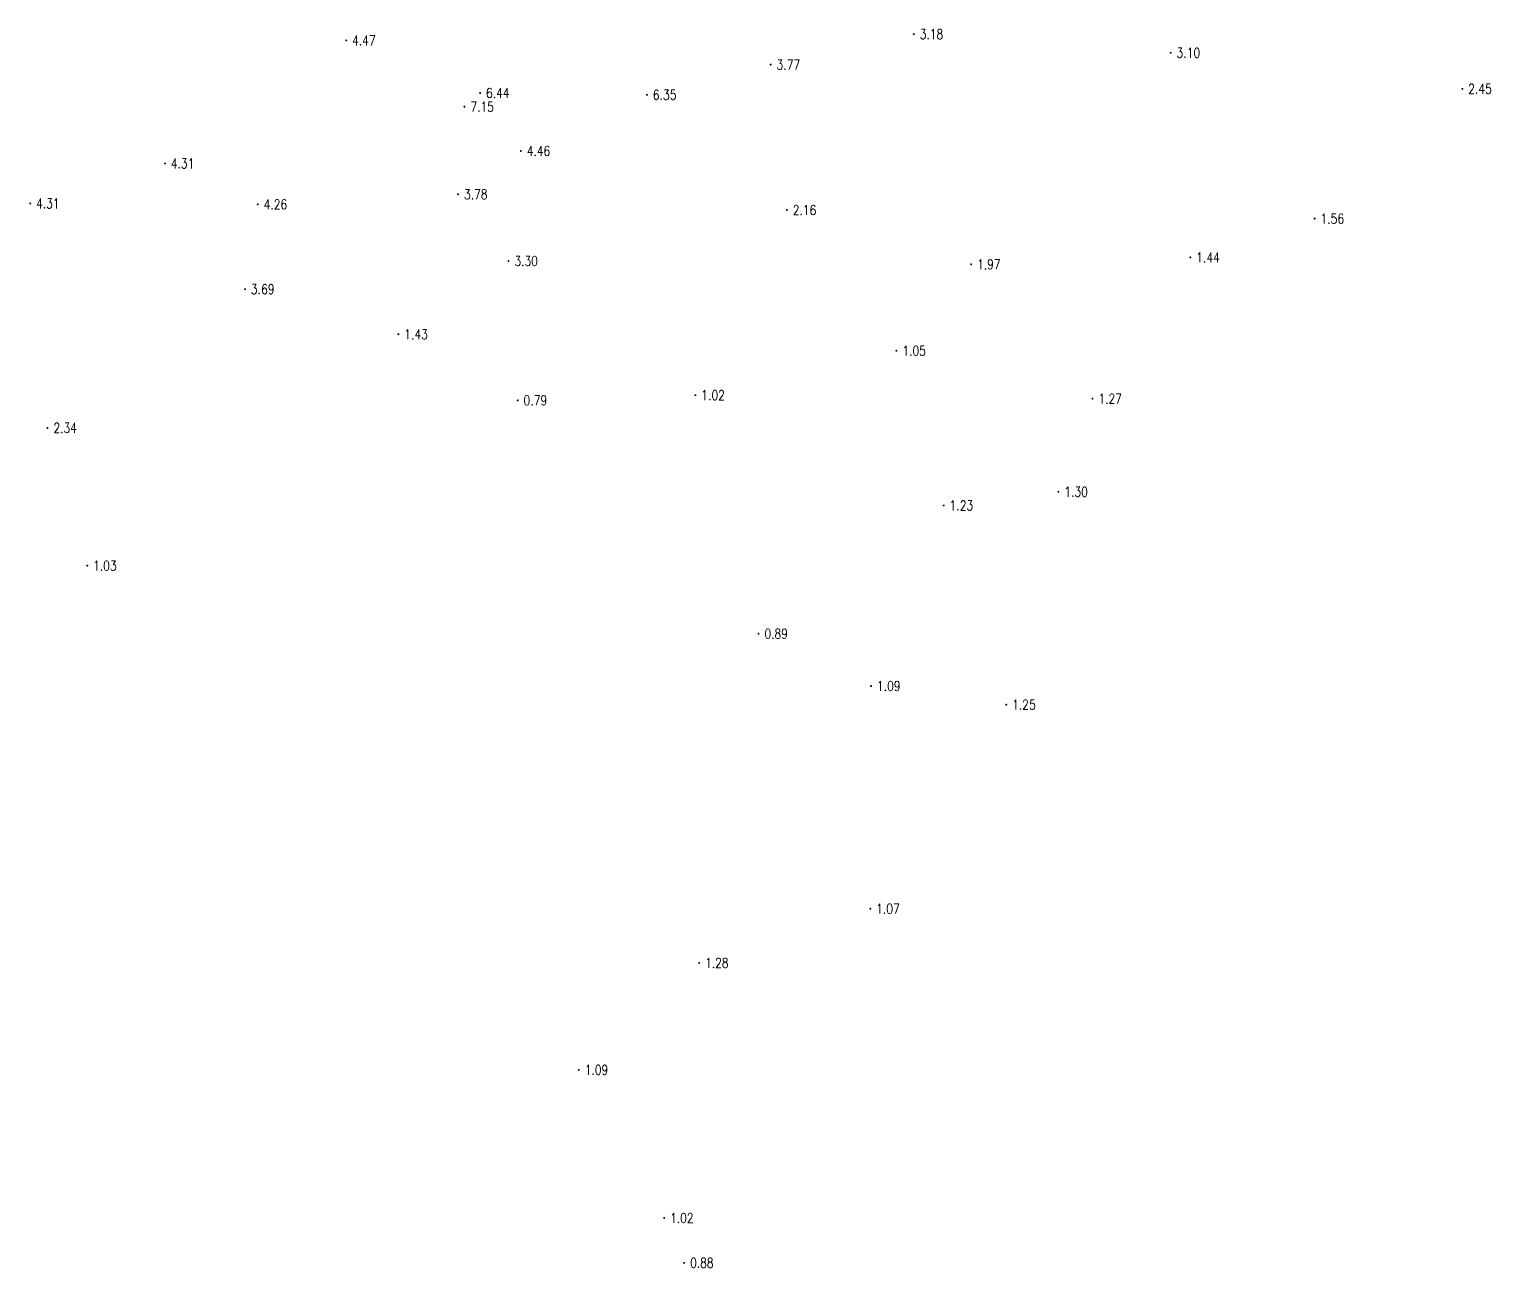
# Model space of a CAD drawing. Extents: x 476861 to 479475, y 2367369 to 2370541.
# Drawn here: x 478361.7 to 478510.5, y 2367444.9 to 2367571 of the extents above; entities that cross this region are included whole.
import ezdxf
from ezdxf.enums import TextEntityAlignment as Align

# ---------------------------------------------------------------- set-up
doc = ezdxf.new("R2010")
doc.units = 0
doc.header["$LTSCALE"] = 0.5
doc.layers.get('0').update_dxf_attribs({"linetype": 'CONTINUOUS'})
doc.layers.add('GCD', color=1, linetype='CONTINUOUS')
doc.styles.add('HZ', font='rs.shx', dxfattribs={"width": 0.8, "bigfont": 'hztxt.shx'})

# ---------------------------------------------------------------- blocks, each defined once
blk = doc.blocks.new('GC200')
at = {"linetype": 'Continuous', "const_width": 0.2, "flags": 128}
blk.add_lwpolyline([(-0.1, 0, 1), (0.1, 0, 1)], format="xyb", close=True, dxfattribs=at)

msp = doc.modelspace()

# ---------------------------------------------------------------- block references
at = {"layer": 'GCD', "linetype": 'Continuous'}
ref = msp.add_blockref('GC200', (478451.746, 2367570.461, 3.175), dxfattribs=dict(at, xscale=0.5, yscale=0.5, zscale=0.5))
ref.add_attrib('height', '3.18', dxfattribs={"linetype": 'Continuous', "height": 1, "style": 'HZ', "width": 0.8}).set_placement((478452.346, 2367570.461, 3.175), align=Align.MIDDLE_LEFT)
ref = msp.add_blockref('GC200', (478393.969, 2367569.817, 4.47), dxfattribs=dict(at, xscale=0.5, yscale=0.5, zscale=0.5))
ref.add_attrib('height', '4.47', dxfattribs={"linetype": 'Continuous', "height": 1, "style": 'HZ', "width": 0.8}).set_placement((478394.569, 2367569.817, 4.47), align=Align.MIDDLE_LEFT)
ref = msp.add_blockref('GC200', (478477.891, 2367568.56, 3.1), dxfattribs=dict(at, xscale=0.5, yscale=0.5, zscale=0.5))
ref.add_attrib('height', '3.10', dxfattribs={"linetype": 'Continuous', "height": 1, "style": 'HZ', "width": 0.8}).set_placement((478478.491, 2367568.56, 3.1), align=Align.MIDDLE_LEFT)
ref = msp.add_blockref('GC200', (478437.175, 2367567.361, 3.767), dxfattribs=dict(at, xscale=0.5, yscale=0.5, zscale=0.5))
ref.add_attrib('height', '3.77', dxfattribs={"linetype": 'Continuous', "height": 1, "style": 'HZ', "width": 0.8}).set_placement((478437.775, 2367567.361, 3.767), align=Align.MIDDLE_LEFT)
ref = msp.add_blockref('GC200', (478407.597, 2367564.473, 6.438), dxfattribs=dict(at, xscale=0.5, yscale=0.5, zscale=0.5))
ref.add_attrib('height', '6.44', dxfattribs={"linetype": 'Continuous', "height": 1, "style": 'HZ', "width": 0.8}).set_placement((478408.197, 2367564.473, 6.438), align=Align.MIDDLE_LEFT)
ref = msp.add_blockref('GC200', (478507.58, 2367564.89, 2.447), dxfattribs=dict(at, xscale=0.5, yscale=0.5, zscale=0.5))
ref.add_attrib('height', '2.45', dxfattribs={"linetype": 'Continuous', "height": 1, "style": 'HZ', "width": 0.8}).set_placement((478508.18, 2367564.89, 2.447), align=Align.MIDDLE_LEFT)
ref = msp.add_blockref('GC200', (478406.006, 2367563.076, 7.149), dxfattribs=dict(at, xscale=0.5, yscale=0.5, zscale=0.5))
ref.add_attrib('height', '7.15', dxfattribs={"linetype": 'Continuous', "height": 1, "style": 'HZ', "width": 0.8}).set_placement((478406.606, 2367563.076, 7.149), align=Align.MIDDLE_LEFT)
ref = msp.add_blockref('GC200', (478424.583, 2367564.285, 6.354), dxfattribs=dict(at, xscale=0.5, yscale=0.5, zscale=0.5))
ref.add_attrib('height', '6.35', dxfattribs={"linetype": 'Continuous', "height": 1, "style": 'HZ', "width": 0.8}).set_placement((478425.183, 2367564.285, 6.354), align=Align.MIDDLE_LEFT)
ref = msp.add_blockref('GC200', (478411.746, 2367558.575, 4.458), dxfattribs=dict(at, xscale=0.5, yscale=0.5, zscale=0.5))
ref.add_attrib('height', '4.46', dxfattribs={"linetype": 'Continuous', "height": 1, "style": 'HZ', "width": 0.8}).set_placement((478412.346, 2367558.575, 4.458), align=Align.MIDDLE_LEFT)
ref = msp.add_blockref('GC200', (478375.515, 2367557.297, 4.31), dxfattribs=dict(at, xscale=0.5, yscale=0.5, zscale=0.5))
ref.add_attrib('height', '4.31', dxfattribs={"linetype": 'Continuous', "height": 1, "style": 'HZ', "width": 0.8}).set_placement((478376.115, 2367557.297, 4.31), align=Align.MIDDLE_LEFT)
ref = msp.add_blockref('GC200', (478405.355, 2367554.166, 3.783), dxfattribs=dict(at, xscale=0.5, yscale=0.5, zscale=0.5))
ref.add_attrib('height', '3.78', dxfattribs={"linetype": 'Continuous', "height": 1, "style": 'HZ', "width": 0.8}).set_placement((478405.955, 2367554.166, 3.783), align=Align.MIDDLE_LEFT)
ref = msp.add_blockref('GC200', (478361.803, 2367553.229, 4.311), dxfattribs=dict(at, xscale=0.5, yscale=0.5, zscale=0.5))
ref.add_attrib('height', '4.31', dxfattribs={"linetype": 'Continuous', "height": 1, "style": 'HZ', "width": 0.8}).set_placement((478362.403, 2367553.229, 4.311), align=Align.MIDDLE_LEFT)
ref = msp.add_blockref('GC200', (478384.964, 2367553.136, 4.261), dxfattribs=dict(at, xscale=0.5, yscale=0.5, zscale=0.5))
ref.add_attrib('height', '4.26', dxfattribs={"linetype": 'Continuous', "height": 1, "style": 'HZ', "width": 0.8}).set_placement((478385.564, 2367553.136, 4.261), align=Align.MIDDLE_LEFT)
ref = msp.add_blockref('GC200', (478438.826, 2367552.558, 2.16), dxfattribs=dict(at, xscale=0.5, yscale=0.5, zscale=0.5))
ref.add_attrib('height', '2.16', dxfattribs={"linetype": 'Continuous', "height": 1, "style": 'HZ', "width": 0.8}).set_placement((478439.426, 2367552.558, 2.16), align=Align.MIDDLE_LEFT)
ref = msp.add_blockref('GC200', (478492.546, 2367551.689, 1.558), dxfattribs=dict(at, xscale=0.5, yscale=0.5, zscale=0.5))
ref.add_attrib('height', '1.56', dxfattribs={"linetype": 'Continuous', "height": 1, "style": 'HZ', "width": 0.8}).set_placement((478493.146, 2367551.689, 1.558), align=Align.MIDDLE_LEFT)
ref = msp.add_blockref('GC200', (478410.486, 2367547.372, 3.301), dxfattribs=dict(at, xscale=0.5, yscale=0.5, zscale=0.5))
ref.add_attrib('height', '3.30', dxfattribs={"linetype": 'Continuous', "height": 1, "style": 'HZ', "width": 0.8}).set_placement((478411.086, 2367547.372, 3.301), align=Align.MIDDLE_LEFT)
ref = msp.add_blockref('GC200', (478457.585, 2367547.04, 1.97), dxfattribs=dict(at, xscale=0.5, yscale=0.5, zscale=0.5))
ref.add_attrib('height', '1.97', dxfattribs={"linetype": 'Continuous', "height": 1, "style": 'HZ', "width": 0.8}).set_placement((478458.185, 2367547.04, 1.97), align=Align.MIDDLE_LEFT)
ref = msp.add_blockref('GC200', (478479.895, 2367547.74, 1.44), dxfattribs=dict(at, xscale=0.5, yscale=0.5, zscale=0.5))
ref.add_attrib('height', '1.44', dxfattribs={"linetype": 'Continuous', "height": 1, "style": 'HZ', "width": 0.8}).set_placement((478480.495, 2367547.74, 1.44), align=Align.MIDDLE_LEFT)
ref = msp.add_blockref('GC200', (478383.668, 2367544.506, 3.688), dxfattribs=dict(at, xscale=0.5, yscale=0.5, zscale=0.5))
ref.add_attrib('height', '3.69', dxfattribs={"linetype": 'Continuous', "height": 1, "style": 'HZ', "width": 0.8}).set_placement((478384.268, 2367544.506, 3.688), align=Align.MIDDLE_LEFT)
ref = msp.add_blockref('GC200', (478399.279, 2367539.914, 1.43), dxfattribs=dict(at, xscale=0.5, yscale=0.5, zscale=0.5))
ref.add_attrib('height', '1.43', dxfattribs={"linetype": 'Continuous', "height": 1, "style": 'HZ', "width": 0.8}).set_placement((478399.879, 2367539.914, 1.43), align=Align.MIDDLE_LEFT)
ref = msp.add_blockref('GC200', (478449.977, 2367538.239, 1.05), dxfattribs=dict(at, xscale=0.5, yscale=0.5, zscale=0.5))
ref.add_attrib('height', '1.05', dxfattribs={"linetype": 'Continuous', "height": 1, "style": 'HZ', "width": 0.8}).set_placement((478450.577, 2367538.239, 1.05), align=Align.MIDDLE_LEFT)
ref = msp.add_blockref('GC200', (478411.425, 2367533.189, 0.793), dxfattribs=dict(at, xscale=0.5, yscale=0.5, zscale=0.5))
ref.add_attrib('height', '0.79', dxfattribs={"linetype": 'Continuous', "height": 1, "style": 'HZ', "width": 0.8}).set_placement((478412.025, 2367533.189, 0.793), align=Align.MIDDLE_LEFT)
ref = msp.add_blockref('GC200', (478429.51, 2367533.716, 1.021), dxfattribs=dict(at, xscale=0.5, yscale=0.5, zscale=0.5))
ref.add_attrib('height', '1.02', dxfattribs={"linetype": 'Continuous', "height": 1, "style": 'HZ', "width": 0.8}).set_placement((478430.11, 2367533.716, 1.021), align=Align.MIDDLE_LEFT)
ref = msp.add_blockref('GC200', (478469.938, 2367533.362, 1.269), dxfattribs=dict(at, xscale=0.5, yscale=0.5, zscale=0.5))
ref.add_attrib('height', '1.27', dxfattribs={"linetype": 'Continuous', "height": 1, "style": 'HZ', "width": 0.8}).set_placement((478470.538, 2367533.362, 1.269), align=Align.MIDDLE_LEFT)
ref = msp.add_blockref('GC200', (478363.558, 2367530.384, 2.34), dxfattribs=dict(at, xscale=0.5, yscale=0.5, zscale=0.5))
ref.add_attrib('height', '2.34', dxfattribs={"linetype": 'Continuous', "height": 1, "style": 'HZ', "width": 0.8}).set_placement((478364.158, 2367530.384, 2.34), align=Align.MIDDLE_LEFT)
ref = msp.add_blockref('GC200', (478466.466, 2367523.882, 1.3), dxfattribs=dict(at, xscale=0.5, yscale=0.5, zscale=0.5))
ref.add_attrib('height', '1.30', dxfattribs={"linetype": 'Continuous', "height": 1, "style": 'HZ', "width": 0.8}).set_placement((478467.066, 2367523.882, 1.3), align=Align.MIDDLE_LEFT)
ref = msp.add_blockref('GC200', (478454.786, 2367522.49, 1.23), dxfattribs=dict(at, xscale=0.5, yscale=0.5, zscale=0.5))
ref.add_attrib('height', '1.23', dxfattribs={"linetype": 'Continuous', "height": 1, "style": 'HZ', "width": 0.8}).set_placement((478455.386, 2367522.49, 1.23), align=Align.MIDDLE_LEFT)
ref = msp.add_blockref('GC200', (478367.605, 2367516.363, 1.025), dxfattribs=dict(at, xscale=0.5, yscale=0.5, zscale=0.5))
ref.add_attrib('height', '1.03', dxfattribs={"linetype": 'Continuous', "height": 1, "style": 'HZ', "width": 0.8}).set_placement((478368.205, 2367516.363, 1.025), align=Align.MIDDLE_LEFT)
ref = msp.add_blockref('GC200', (478435.938, 2367509.443, 0.889), dxfattribs=dict(at, xscale=0.5, yscale=0.5, zscale=0.5))
ref.add_attrib('height', '0.89', dxfattribs={"linetype": 'Continuous', "height": 1, "style": 'HZ', "width": 0.8}).set_placement((478436.538, 2367509.443, 0.889), align=Align.MIDDLE_LEFT)
ref = msp.add_blockref('GC200', (478447.391, 2367504.114, 1.09), dxfattribs=dict(at, xscale=0.5, yscale=0.5, zscale=0.5))
ref.add_attrib('height', '1.09', dxfattribs={"linetype": 'Continuous', "height": 1, "style": 'HZ', "width": 0.8}).set_placement((478447.991, 2367504.114, 1.09), align=Align.MIDDLE_LEFT)
ref = msp.add_blockref('GC200', (478461.159, 2367502.212, 1.253), dxfattribs=dict(at, xscale=0.5, yscale=0.5, zscale=0.5))
ref.add_attrib('height', '1.25', dxfattribs={"linetype": 'Continuous', "height": 1, "style": 'HZ', "width": 0.8}).set_placement((478461.759, 2367502.212, 1.253), align=Align.MIDDLE_LEFT)
ref = msp.add_blockref('GC200', (478447.318, 2367481.446, 1.065), dxfattribs=dict(at, xscale=0.5, yscale=0.5, zscale=0.5))
ref.add_attrib('height', '1.07', dxfattribs={"linetype": 'Continuous', "height": 1, "style": 'HZ', "width": 0.8}).set_placement((478447.918, 2367481.446, 1.065), align=Align.MIDDLE_LEFT)
ref = msp.add_blockref('GC200', (478429.899, 2367475.929, 1.28), dxfattribs=dict(at, xscale=0.5, yscale=0.5, zscale=0.5))
ref.add_attrib('height', '1.28', dxfattribs={"linetype": 'Continuous', "height": 1, "style": 'HZ', "width": 0.8}).set_placement((478430.499, 2367475.929, 1.28), align=Align.MIDDLE_LEFT)
ref = msp.add_blockref('GC200', (478417.649, 2367465.045, 1.093), dxfattribs=dict(at, xscale=0.5, yscale=0.5, zscale=0.5))
ref.add_attrib('height', '1.09', dxfattribs={"linetype": 'Continuous', "height": 1, "style": 'HZ', "width": 0.8}).set_placement((478418.249, 2367465.045, 1.093), align=Align.MIDDLE_LEFT)
ref = msp.add_blockref('GC200', (478426.339, 2367449.964, 1.02), dxfattribs=dict(at, xscale=0.5, yscale=0.5, zscale=0.5))
ref.add_attrib('height', '1.02', dxfattribs={"linetype": 'Continuous', "height": 1, "style": 'HZ', "width": 0.8}).set_placement((478426.939, 2367449.964, 1.02), align=Align.MIDDLE_LEFT)
ref = msp.add_blockref('GC200', (478428.367, 2367445.404, 0.882), dxfattribs=dict(at, xscale=0.5, yscale=0.5, zscale=0.5))
ref.add_attrib('height', '0.88', dxfattribs={"linetype": 'Continuous', "height": 1, "style": 'HZ', "width": 0.8}).set_placement((478428.967, 2367445.404, 0.882), align=Align.MIDDLE_LEFT)

doc.saveas('drawing.dxf')
